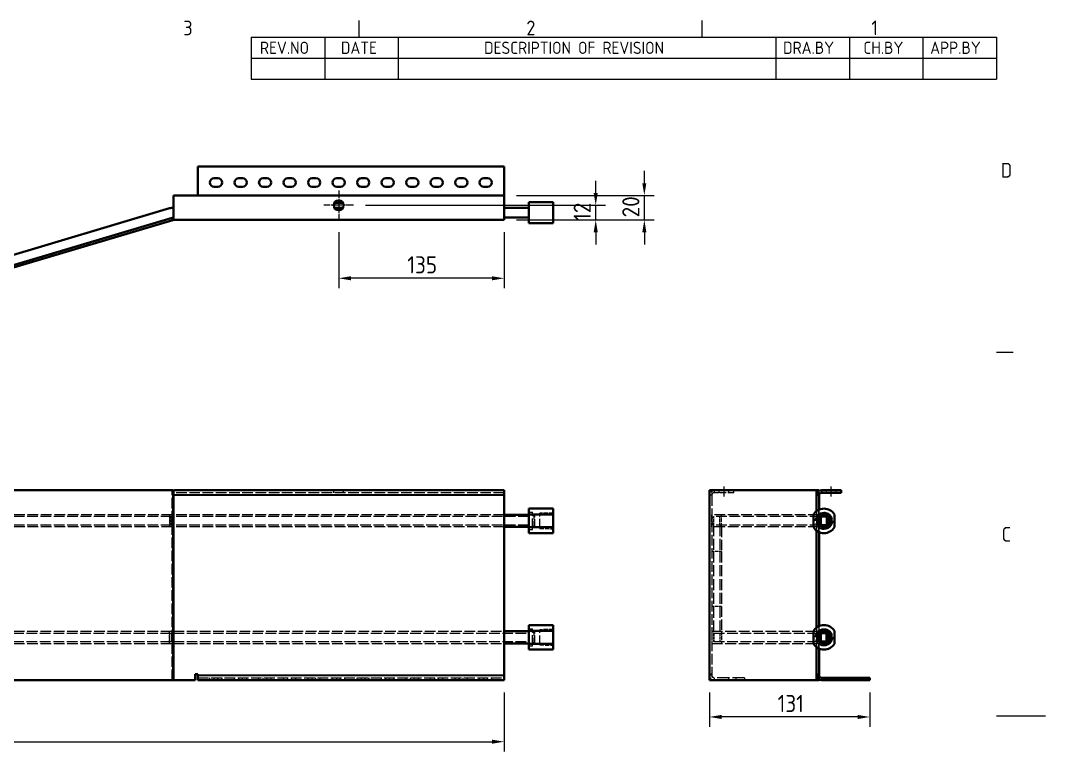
# Model space of a CAD drawing. Header units: millimetres. Extents: x 0 to 1680, y 0 to 1188.
# Drawn here: x 844 to 1680, y 565 to 1162 of the extents above; entities that cross this region are included whole.
import ezdxf

# ---------------------------------------------------------------- set-up
doc = ezdxf.new("R2010")
doc.units = ezdxf.units.MM
doc.header["$LTSCALE"] = 4
doc.linetypes.add('CHAIN', pattern=[0.3543, 0.2362, -0.0295, 0.0591, -0.0295])
doc.linetypes.add('DASHED', pattern=[0.2067, 0.1654, -0.0413])
doc.layers.get('0').update_dxf_attribs({"color": 3, "lineweight": 25})
for name, color, linetype, lineweight in [('가려진 것(ISO)', 2, 'DASHED', 18), ('가려진 좁은 것(ISO)', 2, 'DASHED', 18), ('가시적인 것(ISO)', 3, 'Continuous', 40), ('가시적인 좁은 것(ISO)', 3, 'Continuous', 35), ('경계(ISO)', 7, 'Continuous', 25), ('기호(ISO)', 5, 'Continuous', 25), ('중심 표식(ISO)', 1, 'Continuous', 25), ('중심선(ISO)', 1, 'Continuous', 25), ('치수(ISO)', 2, 'Continuous', 25)]:
    doc.layers.add(name, color=color, linetype=linetype, lineweight=lineweight)
doc.styles.add('ISO ProportionalPSTEK', font='isocp.shx')
doc.styles.add('문자 텍스트_PSTEK_POSCO', font='isocp.shx')
doc.styles.add('치수 텍스트_PSTEK_POSCO', font='isocp.shx')
doc.dimstyles.new('치수_PSTEK_POSCO', dxfattribs={"dimscale": 4, "dimtxt": 3.5, "dimasz": 2.5, "dimexe": 2, "dimexo": 2.5, "dimgap": 1, "dimtad": 1, "dimrnd": 1e-08, "dimdsep": 46, "dimtxsty": '치수 텍스트_PSTEK_POSCO', "dimcen": 0.09, "dimdle": 10, "dimclrd": 7, "dimclre": 7, "dimclrt": 2, "dimadec": 1, "dimazin": 2, "dimtfac": 1, "dimtmove": 0, "dimatfit": 3, "dimfxl": 0, "dimtolj": 1, "dimlwd": -1, "dimlwe": -1, "dimarcsym": 0})

# ---------------------------------------------------------------- blocks, each defined once
blk = doc.blocks.new('경계 Default Border')
at = {"layer": '경계(ISO)'}
for p, q in [((280, 287), (280, 290.4)), ((350, 287), (350, 290.4)), ((410, 222.75), (413.4, 222.75))]:
    blk.add_line(p, q, dxfattribs=at)
at = {"layer": '경계(ISO)', "flags": 128}
blk.add_lwpolyline([(420, 148.5), (410, 148.5)], dxfattribs=at)
at = {"layer": '경계(ISO)', "color": 2, "char_height": 3, "attachment_point": 7, "style": '문자 텍스트_PSTEK_POSCO'}
for s, insert in [('3', (244.17, 287.37)), ('2', (314.13, 287.37)), ('1', (384.49, 287.4)), ('D', (410.88, 258.35)), ('C', (411.04, 184.1))]:
    blk.add_mtext(s, dxfattribs=dict(at, insert=insert))
blk = doc.blocks.new('리비전 내역')
at = {"layer": '기호(ISO)'}
for p, q in [((258, 287), (410, 287)), ((258, 287), (258, 282.72)), ((273, 287), (273, 282.72)), ((288, 287), (288, 282.72)), ((365, 287), (365, 282.72)), ((380, 287), (380, 282.72)), ((395, 287), (395, 282.72)), ((410, 287), (410, 282.72)), ((258, 282.72), (410, 282.72)), ((258, 282.72), (258, 278.44)), ((273, 282.72), (273, 278.44)), ((288, 282.72), (288, 278.44)), ((365, 282.72), (365, 278.44)), ((380, 282.72), (380, 278.44)), ((395, 282.72), (395, 278.44)), ((410, 282.72), (410, 278.44)), ((258, 278.44), (410, 278.44))]:
    blk.add_line(p, q, dxfattribs=at)
at = {"layer": '기호(ISO)', "color": 2, "char_height": 2.5, "attachment_point": 7, "style": 'ISO ProportionalPSTEK'}
for s, insert in [('REV.NO', (259.79, 283.58)), ('DATE', (276.31, 283.58)), ('DESCRIPTION OF REVISION', (305.51, 283.58)), ('DRA.BY', (366.48, 283.58)), ('CH.BY', (382.86, 283.58)), ('APP.BY', (396.48, 283.58))]:
    blk.add_mtext(s, dxfattribs=dict(at, insert=insert))
blk = doc.blocks.new('*D22')
at = {"layer": 'Defpoints', "color": 0}
for p in [(254.5, 623.36), (1238.4, 623.36), (1238.4, 573.18)]:
    blk.add_point(p, dxfattribs=at)
at = {"layer": '치수(ISO)', "color": 7}
for p, q in [((254.5, 613.36), (254.5, 565.18)), ((1238.4, 613.36), (1238.4, 565.18)), ((264.5, 573.18), (1228.4, 573.18))]:
    blk.add_line(p, q, dxfattribs=at)
for points in [[(264.5, 574.85), (264.5, 571.52), (254.5, 573.18)], [(1228.4, 574.85), (1228.4, 571.52), (1238.4, 573.18)]]:
    blk.add_solid(points, dxfattribs=at)
at = {"layer": '치수(ISO)', "color": 2, "insert": (726.06, 584.18), "char_height": 14, "attachment_point": 4, "style": '치수 텍스트_PSTEK_POSCO'}
blk.add_mtext('\\A1;983.9', dxfattribs=at)
blk = doc.blocks.new('*D24')
at = {"layer": 'Defpoints', "color": 0}
for p in [(1405.79, 623.36), (1536.79, 623.36), (1405.79, 593.36)]:
    blk.add_point(p, dxfattribs=at)
at = {"layer": '치수(ISO)', "color": 7}
for p, q in [((1405.79, 613.36), (1405.79, 585.36)), ((1536.79, 613.36), (1536.79, 585.36)), ((1526.79, 593.36), (1415.79, 593.36))]:
    blk.add_line(p, q, dxfattribs=at)
for points in [[(1415.79, 595.03), (1415.79, 591.69), (1405.79, 593.36)], [(1526.79, 595.03), (1526.79, 591.69), (1536.79, 593.36)]]:
    blk.add_solid(points, dxfattribs=at)
at = {"layer": '치수(ISO)', "color": 2, "insert": (1461.49, 604.36), "char_height": 14, "attachment_point": 4, "style": '치수 텍스트_PSTEK_POSCO'}
blk.add_mtext('\\A1;131', dxfattribs=at)
blk = doc.blocks.new('*D29')
at = {"layer": 'Defpoints', "color": 0}
for p in [(1115.4, 1010.85), (1313.1, 1010.85), (1238.4, 998.85)]:
    blk.add_point(p, dxfattribs=at)
at = {"layer": '치수(ISO)', "color": 7}
for p, q in [((1313.1, 1020.85), (1313.1, 1030.85)), ((1125.4, 1010.85), (1321.1, 1010.85)), ((1313.1, 998.85), (1313.1, 1010.85)), ((1248.4, 998.85), (1321.1, 998.85)), ((1313.1, 988.85), (1313.1, 978.85))]:
    blk.add_line(p, q, dxfattribs=at)
for points in [[(1311.43, 1020.85), (1314.76, 1020.85), (1313.1, 1010.85)], [(1311.43, 988.85), (1314.76, 988.85), (1313.1, 998.85)]]:
    blk.add_solid(points, dxfattribs=at)
at = {"layer": '치수(ISO)', "color": 2, "insert": (1302.09, 998.13), "char_height": 14, "attachment_point": 4, "rotation": 90, "style": '치수 텍스트_PSTEK_POSCO'}
blk.add_mtext('\\A1;12', dxfattribs=at)
blk = doc.blocks.new('*D30')
at = {"layer": 'Defpoints', "color": 0}
for p in [(1238.4, 1018.85), (1352.75, 1018.85), (1238.4, 998.85)]:
    blk.add_point(p, dxfattribs=at)
at = {"layer": '치수(ISO)', "color": 7}
for p, q in [((1352.75, 1028.85), (1352.75, 1038.85)), ((1248.4, 1018.85), (1360.75, 1018.85)), ((1352.75, 998.85), (1352.75, 1018.85)), ((1248.4, 998.85), (1360.75, 998.85)), ((1352.75, 988.85), (1352.75, 978.85))]:
    blk.add_line(p, q, dxfattribs=at)
for points in [[(1351.08, 1028.85), (1354.41, 1028.85), (1352.75, 1018.85)], [(1351.08, 988.85), (1354.41, 988.85), (1352.75, 998.85)]]:
    blk.add_solid(points, dxfattribs=at)
at = {"layer": '치수(ISO)', "color": 2, "insert": (1341.75, 1000.97), "char_height": 14, "attachment_point": 4, "rotation": 90, "style": '치수 텍스트_PSTEK_POSCO'}
blk.add_mtext('\\A1;20', dxfattribs=at)
blk = doc.blocks.new('*D47')
at = {"layer": 'Defpoints', "color": 0}
for p in [(1103.4, 998.85), (1238.4, 998.85), (1103.4, 951.27)]:
    blk.add_point(p, dxfattribs=at)
at = {"layer": '치수(ISO)', "color": 7}
for p, q in [((1103.4, 988.85), (1103.4, 943.27)), ((1238.4, 988.85), (1238.4, 943.27)), ((1228.4, 951.27), (1113.4, 951.27))]:
    blk.add_line(p, q, dxfattribs=at)
for points in [[(1113.4, 952.94), (1113.4, 949.6), (1103.4, 951.27)], [(1228.4, 952.94), (1228.4, 949.6), (1238.4, 951.27)]]:
    blk.add_solid(points, dxfattribs=at)
at = {"layer": '치수(ISO)', "color": 2, "insert": (1159.41, 962.27), "char_height": 14, "attachment_point": 4, "style": '치수 텍스트_PSTEK_POSCO'}
blk.add_mtext('\\A1;135', dxfattribs=at)

msp = doc.modelspace()

# ---------------------------------------------------------------- linework, layer by layer
at = {"layer": '가려진 것(ISO)', "ltscale": 1.904597}
for p, q in [((967.552, 774.36), (967.552, 778.36)), ((1407.875, 778.36), (1407.875, 774.36)), ((1263.402, 758.61), (1267.402, 758.61)), ((1263.402, 748.11), (1267.402, 748.11)), ((1263.402, 663.61), (1267.402, 663.61)), ((1263.402, 653.11), (1267.402, 653.11))]:
    msp.add_line(p, q, dxfattribs=at)
at = {"layer": '가려진 것(ISO)', "ltscale": 0.952248}
for p, q in [((1099.402, 776.36), (1099.402, 778.36)), ((1107.402, 776.36), (1107.402, 778.36)), ((1413.791, 776.36), (1413.791, 778.36)), ((1421.791, 776.36), (1421.791, 778.36)), ((1425.791, 776.36), (1425.791, 778.36)), ((1501.291, 776.36), (1501.291, 778.36)), ((1509.291, 776.36), (1509.291, 778.36)), ((967.552, 774.36), (968.123, 774.36)), ((1407.875, 774.36), (1405.958, 774.36)), ((1407.791, 628.36), (1405.791, 628.36)), ((1495.291, 628.36), (1493.291, 628.36)), ((998.402, 623.36), (998.402, 625.36)), ((1008.402, 623.36), (1008.402, 625.36)), ((1018.402, 623.36), (1018.402, 625.36)), ((1028.402, 623.36), (1028.402, 625.36)), ((1038.402, 623.36), (1038.402, 625.36)), ((1048.402, 623.36), (1048.402, 625.36)), ((1058.402, 623.36), (1058.402, 625.36)), ((1068.402, 623.36), (1068.402, 625.36)), ((1078.402, 623.36), (1078.402, 625.36)), ((1088.402, 623.36), (1088.402, 625.36)), ((1098.402, 623.36), (1098.402, 625.36)), ((1108.402, 623.36), (1108.402, 625.36)), ((1118.402, 623.36), (1118.402, 625.36)), ((1128.402, 623.36), (1128.402, 625.36)), ((1138.402, 623.36), (1138.402, 625.36)), ((1148.402, 623.36), (1148.402, 625.36)), ((1158.402, 623.36), (1158.402, 625.36)), ((1168.402, 623.36), (1168.402, 625.36)), ((1178.402, 623.36), (1178.402, 625.36)), ((1188.402, 623.36), (1188.402, 625.36)), ((1198.402, 623.36), (1198.402, 625.36)), ((1208.402, 623.36), (1208.402, 625.36)), ((1218.402, 623.36), (1218.402, 625.36)), ((1228.402, 623.36), (1228.402, 625.36)), ((1421.541, 623.36), (1421.541, 625.36)), ((1427.541, 623.36), (1427.541, 625.36)), ((1434.541, 625.36), (1434.541, 623.36)), ((1500.291, 623.36), (1500.291, 625.36)), ((1507.291, 623.36), (1507.291, 625.36)), ((1520.291, 623.36), (1520.291, 625.36)), ((1527.291, 623.36), (1527.291, 625.36))]:
    msp.add_line(p, q, dxfattribs=at)
at = {"layer": '가려진 것(ISO)', "ltscale": 1.601089}
msp.add_line((1495.125, 774.36), (1495.125, 777.722), dxfattribs=at)
at = {"layer": '가려진 것(ISO)', "ltscale": 13.048311}
for p, q in [((1238.402, 776.36), (968.694, 776.36)), ((1238.402, 758.36), (968.694, 758.36)), ((1238.402, 748.36), (968.694, 748.36)), ((968.694, 663.36), (1238.402, 663.36)), ((968.694, 653.36), (1238.402, 653.36))]:
    msp.add_line(p, q, dxfattribs=at)
at = {"layer": '가려진 것(ISO)', "ltscale": 13.045131}
msp.add_line((1407.791, 774.36), (1407.791, 623.36), dxfattribs=at)
at = {"layer": '가려진 것(ISO)', "ltscale": 7.618686}
for p, q in [((1425.791, 776.36), (1409.791, 776.36)), ((1493.291, 761.36), (1493.291, 745.36)), ((1493.291, 666.36), (1493.291, 650.36))]:
    msp.add_line(p, q, dxfattribs=at)
at = {"layer": '가려진 것(ISO)', "ltscale": 1.983237}
for p, q in [((1495.291, 758.36), (1495.291, 762.525)), ((1495.291, 744.195), (1495.291, 748.36)), ((1495.291, 663.36), (1495.291, 667.525)), ((1495.291, 649.195), (1495.291, 653.36))]:
    msp.add_line(p, q, dxfattribs=at)
at = {"layer": '가려진 것(ISO)', "ltscale": 13.208176}
for p, q in [((967.124, 756.86), (674.062, 756.86)), ((967.552, 758.36), (674.49, 758.36)), ((1495.125, 758.36), (1407.875, 758.36)), ((1496.563, 756.86), (1409.312, 756.86)), ((967.124, 749.86), (674.062, 749.86)), ((967.552, 748.36), (674.49, 748.36)), ((1495.125, 748.36), (1407.875, 748.36)), ((1496.563, 749.86), (1409.312, 749.86)), ((674.062, 661.86), (967.124, 661.86)), ((674.49, 663.36), (967.552, 663.36)), ((1407.875, 663.36), (1495.125, 663.36)), ((1409.312, 661.86), (1496.563, 661.86)), ((674.062, 654.86), (967.124, 654.86)), ((674.49, 653.36), (967.552, 653.36)), ((1407.875, 653.36), (1495.125, 653.36)), ((1409.312, 654.86), (1496.563, 654.86))]:
    msp.add_line(p, q, dxfattribs=at)
at = {"layer": '가려진 것(ISO)', "ltscale": 0.757732}
for p, q in [((968.694, 756.86), (967.124, 756.86)), ((1496.791, 756.86), (1496.563, 756.86)), ((968.694, 749.86), (967.124, 749.86)), ((1496.791, 749.86), (1496.563, 749.86)), ((967.124, 661.86), (968.694, 661.86)), ((1496.563, 661.86), (1496.791, 661.86)), ((967.124, 654.86), (968.694, 654.86)), ((1496.563, 654.86), (1496.791, 654.86))]:
    msp.add_line(p, q, dxfattribs=at)
at = {"layer": '가려진 것(ISO)', "ltscale": 0.551051}
for p, q in [((968.694, 758.36), (967.552, 758.36)), ((1495.291, 758.36), (1495.125, 758.36)), ((968.694, 748.36), (967.552, 748.36)), ((1495.291, 748.36), (1495.125, 748.36)), ((967.552, 663.36), (968.694, 663.36)), ((1495.125, 663.36), (1495.291, 663.36)), ((967.552, 653.36), (968.694, 653.36)), ((1495.125, 653.36), (1495.291, 653.36))]:
    msp.add_line(p, q, dxfattribs=at)
at = {"layer": '가려진 것(ISO)', "ltscale": 12.977683}
for p, q in [((1258.402, 756.86), (968.694, 756.86)), ((1258.402, 749.86), (968.694, 749.86)), ((968.694, 661.86), (1258.402, 661.86)), ((968.694, 654.86), (1258.402, 654.86))]:
    msp.add_line(p, q, dxfattribs=at)
at = {"layer": '가려진 것(ISO)', "ltscale": 1.428422}
for p, q in [((1258.402, 760.36), (1261.402, 760.36)), ((1258.402, 746.36), (1261.402, 746.36)), ((1258.402, 665.36), (1261.402, 665.36)), ((1258.402, 651.36), (1261.402, 651.36))]:
    msp.add_line(p, q, dxfattribs=at)
at = {"layer": '가려진 것(ISO)', "ltscale": 13.298953}
for p, q in [((1261.402, 746.36), (1261.402, 760.36)), ((1261.402, 651.36), (1261.402, 665.36))]:
    msp.add_line(p, q, dxfattribs=at)
at = {"layer": '가려진 것(ISO)', "ltscale": 0.666134}
for p, q in [((1261.402, 757.61), (1262.801, 757.61)), ((1261.402, 749.11), (1262.801, 749.11)), ((1261.402, 662.61), (1262.801, 662.61)), ((1261.402, 654.11), (1262.801, 654.11))]:
    msp.add_line(p, q, dxfattribs=at)
at = {"layer": '가려진 것(ISO)', "ltscale": 0.555421}
for p, q in [((1262.801, 757.61), (1263.402, 758.61)), ((1262.801, 749.11), (1263.402, 748.11)), ((1262.801, 662.61), (1263.402, 663.61)), ((1262.801, 654.11), (1263.402, 653.11))]:
    msp.add_line(p, q, dxfattribs=at)
at = {"layer": '가려진 것(ISO)', "ltscale": 6.357667}
for p, q in [((1262.801, 749.11), (1262.801, 757.61)), ((1262.801, 654.11), (1262.801, 662.61))]:
    msp.add_line(p, q, dxfattribs=at)
at = {"layer": '가려진 것(ISO)', "ltscale": 9.974215}
for p, q in [((1263.402, 748.11), (1263.402, 758.61)), ((1263.402, 653.11), (1263.402, 663.61))]:
    msp.add_line(p, q, dxfattribs=at)
at = {"layer": '가려진 것(ISO)', "ltscale": 5.240373}
for p, q in [((1278.402, 759.854), (1267.402, 759.511)), ((1267.402, 758.654), (1278.402, 758.998)), ((1267.402, 748.065), (1278.402, 747.721)), ((1267.402, 747.209), (1278.402, 746.865)), ((1278.402, 664.854), (1267.402, 664.511)), ((1267.402, 663.654), (1278.402, 663.998)), ((1267.402, 653.065), (1278.402, 652.721)), ((1267.402, 652.209), (1278.402, 651.865))]:
    msp.add_line(p, q, dxfattribs=at)
at = {"layer": '가려진 것(ISO)', "ltscale": 11.685823}
for p, q in [((1267.402, 747.209), (1267.402, 759.511)), ((1267.402, 652.209), (1267.402, 664.511))]:
    msp.add_line(p, q, dxfattribs=at)
at = {"layer": '가려진 것(ISO)', "ltscale": 4.761642}
for p, q in [((1407.791, 748.36), (1407.791, 758.36)), ((1415.791, 748.36), (1415.791, 758.36)), ((1407.791, 663.36), (1407.791, 653.36)), ((1415.791, 663.36), (1415.791, 653.36))]:
    msp.add_line(p, q, dxfattribs=at)
at = {"layer": '가려진 것(ISO)', "ltscale": 0.275475}
for p, q in [((1407.791, 758.36), (1407.875, 758.36)), ((1407.791, 748.36), (1407.875, 748.36)), ((1407.875, 663.36), (1407.791, 663.36)), ((1407.875, 653.36), (1407.791, 653.36))]:
    msp.add_line(p, q, dxfattribs=at)
at = {"layer": '가려진 것(ISO)', "ltscale": 3.333119}
for p, q in [((1409.291, 749.86), (1409.291, 756.86)), ((1414.291, 749.86), (1414.291, 756.86)), ((1409.291, 661.86), (1409.291, 654.86)), ((1414.291, 661.86), (1414.291, 654.86))]:
    msp.add_line(p, q, dxfattribs=at)
at = {"layer": '가려진 것(ISO)', "ltscale": 0.068794}
for p, q in [((1409.291, 756.86), (1409.312, 756.86)), ((1409.291, 749.86), (1409.312, 749.86)), ((1409.312, 661.86), (1409.291, 661.86)), ((1409.312, 654.86), (1409.291, 654.86))]:
    msp.add_line(p, q, dxfattribs=at)
at = {"layer": '가려진 것(ISO)', "ltscale": 1.696918}
for p, q in [((1495.291, 758.36), (1495.291, 754.796)), ((1503.291, 754.796), (1503.291, 758.36)), ((1495.291, 751.924), (1495.291, 748.36)), ((1503.291, 748.36), (1503.291, 751.924)), ((1495.291, 663.36), (1495.291, 659.796)), ((1503.291, 659.796), (1503.291, 663.36)), ((1495.291, 656.924), (1495.291, 653.36)), ((1503.291, 653.36), (1503.291, 656.924))]:
    msp.add_line(p, q, dxfattribs=at)
at = {"layer": '가려진 것(ISO)', "ltscale": 3.809293}
for p, q in [((1503.291, 758.36), (1495.291, 758.36)), ((1495.291, 748.36), (1503.291, 748.36)), ((1503.291, 663.36), (1495.291, 663.36)), ((1495.291, 653.36), (1503.291, 653.36))]:
    msp.add_line(p, q, dxfattribs=at)
at = {"layer": '가려진 것(ISO)', "ltscale": 0.042321}
for p, q in [((1496.791, 756.86), (1496.881, 756.86)), ((1501.702, 756.86), (1501.791, 756.86)), ((1496.881, 749.86), (1496.791, 749.86)), ((1501.791, 749.86), (1501.702, 749.86)), ((1496.791, 661.86), (1496.881, 661.86)), ((1501.702, 661.86), (1501.791, 661.86)), ((1496.881, 654.86), (1496.791, 654.86)), ((1501.791, 654.86), (1501.702, 654.86))]:
    msp.add_line(p, q, dxfattribs=at)
at = {"layer": '가려진 것(ISO)', "ltscale": 0.029931}
for p, q in [((1496.791, 756.797), (1496.791, 756.86)), ((1501.791, 756.86), (1501.791, 756.797)), ((1496.791, 749.86), (1496.791, 749.923)), ((1501.791, 749.923), (1501.791, 749.86)), ((1496.791, 661.797), (1496.791, 661.86)), ((1501.791, 661.86), (1501.791, 661.797)), ((1496.791, 654.86), (1496.791, 654.923)), ((1501.791, 654.923), (1501.791, 654.86))]:
    msp.add_line(p, q, dxfattribs=at)
at = {"layer": '가려진 것(ISO)', "ltscale": 13.615595}
for p, q in [((1409.291, 749.86), (1409.291, 728.36)), ((1414.291, 749.86), (1414.291, 728.36)), ((1409.291, 683.36), (1409.291, 661.86)), ((1414.291, 683.36), (1414.291, 661.86))]:
    msp.add_line(p, q, dxfattribs=at)
at = {"layer": '가려진 것(ISO)', "ltscale": 12.665669}
for p, q in [((1415.791, 748.36), (1415.791, 728.36)), ((1415.791, 683.36), (1415.791, 663.36))]:
    msp.add_line(p, q, dxfattribs=at)
at = {"layer": '가려진 것(ISO)', "ltscale": 13.606676}
for p, q in [((1409.291, 728.36), (1409.291, 683.36)), ((1414.291, 728.36), (1414.291, 683.36)), ((1415.791, 728.36), (1415.791, 683.36))]:
    msp.add_line(p, q, dxfattribs=at)
at = {"layer": '가려진 것(ISO)', "ltscale": 1.649416}
msp.add_line((1495.291, 627.36), (1495.291, 623.896), dxfattribs=at)
at = {"layer": '가려진 것(ISO)', "ltscale": 13.146547}
msp.add_line((988.402, 625.36), (1238.402, 625.36), dxfattribs=at)
at = {"layer": '가려진 것(ISO)', "ltscale": 14.967344}
msp.add_line((1434.541, 625.36), (1409.791, 625.36), dxfattribs=at)
at = {"layer": '가려진 것(ISO)', "ltscale": 13.298953}
for centre in [(1499.291, 753.36), (1499.291, 658.36)]:
    msp.add_circle(centre, 7, dxfattribs=at)
at = {"layer": '가려진 것(ISO)', "ltscale": 2.44064}
msp.add_arc((1409.791, 774.36), 4, 90, 163.420662, dxfattribs=at)
at = {"layer": '가려진 것(ISO)', "ltscale": 1.495845}
for centre, start, end in [((1409.791, 774.36), 90, 180), ((1409.791, 627.36), 180, 270)]:
    msp.add_arc(centre, 2, start, end, dxfattribs=at)
at = {"layer": '가려진 것(ISO)', "ltscale": 2.991791}
msp.add_arc((1409.791, 627.36), 4, 180, 270, dxfattribs=at)
at = {"layer": '가려진 좁은 것(ISO)', "ltscale": 0.952248}
for p, q in [((1409.791, 778.36), (1409.791, 776.36)), ((1407.791, 627.36), (1405.791, 627.36)), ((1001.902, 623.36), (1001.902, 625.36)), ((1004.902, 623.36), (1004.902, 625.36)), ((1021.902, 623.36), (1021.902, 625.36)), ((1024.902, 623.36), (1024.902, 625.36)), ((1041.902, 623.36), (1041.902, 625.36)), ((1044.902, 623.36), (1044.902, 625.36)), ((1061.902, 623.36), (1061.902, 625.36)), ((1064.902, 623.36), (1064.902, 625.36)), ((1081.902, 623.36), (1081.902, 625.36)), ((1084.902, 623.36), (1084.902, 625.36)), ((1101.902, 623.36), (1101.902, 625.36)), ((1104.902, 623.36), (1104.902, 625.36)), ((1121.902, 623.36), (1121.902, 625.36)), ((1124.902, 623.36), (1124.902, 625.36)), ((1141.902, 623.36), (1141.902, 625.36)), ((1144.902, 623.36), (1144.902, 625.36)), ((1161.902, 623.36), (1161.902, 625.36)), ((1164.902, 623.36), (1164.902, 625.36)), ((1181.902, 623.36), (1181.902, 625.36)), ((1184.902, 623.36), (1184.902, 625.36)), ((1201.902, 623.36), (1201.902, 625.36)), ((1204.902, 623.36), (1204.902, 625.36)), ((1221.902, 623.36), (1221.902, 625.36)), ((1224.902, 623.36), (1224.902, 625.36)), ((1409.791, 625.36), (1409.791, 623.36))]:
    msp.add_line(p, q, dxfattribs=at)
at = {"layer": '가려진 좁은 것(ISO)', "ltscale": 13.045131}
for p, q in [((967.552, 623.36), (967.552, 774.36)), ((1407.875, 774.36), (1407.875, 623.36)), ((1495.125, 623.36), (1495.125, 774.36))]:
    msp.add_line(p, q, dxfattribs=at)
at = {"layer": '가려진 좁은 것(ISO)', "ltscale": 7.558648}
for p, q in [((1493.208, 761.297), (1493.208, 745.423)), ((1493.208, 666.297), (1493.208, 650.423))]:
    msp.add_line(p, q, dxfattribs=at)
at = {"layer": '가려진 좁은 것(ISO)', "ltscale": 4.761642}
for p, q in [((965.27, 758.36), (965.27, 748.36)), ((967.552, 748.36), (967.552, 758.36)), ((1407.875, 748.36), (1407.875, 758.36)), ((1495.125, 748.36), (1495.125, 758.36)), ((1502.793, 758.36), (1502.793, 748.36)), ((965.27, 653.36), (965.27, 663.36)), ((967.552, 663.36), (967.552, 653.36)), ((1407.875, 663.36), (1407.875, 653.36)), ((1495.125, 663.36), (1495.125, 653.36)), ((1502.793, 653.36), (1502.793, 663.36))]:
    msp.add_line(p, q, dxfattribs=at)
at = {"layer": '가려진 좁은 것(ISO)', "ltscale": 3.333119}
for p, q in [((965.698, 756.86), (965.698, 749.86)), ((967.124, 749.86), (967.124, 756.86)), ((1409.312, 749.86), (1409.312, 756.86)), ((1496.563, 749.86), (1496.563, 756.86)), ((965.698, 654.86), (965.698, 661.86)), ((967.124, 661.86), (967.124, 654.86)), ((1409.312, 661.86), (1409.312, 654.86)), ((1496.563, 661.86), (1496.563, 654.86))]:
    msp.add_line(p, q, dxfattribs=at)
at = {"layer": '가려진 좁은 것(ISO)', "ltscale": 3.809293}
for p, q in [((1415.791, 728.36), (1407.791, 728.36)), ((1415.791, 683.36), (1407.791, 683.36))]:
    msp.add_line(p, q, dxfattribs=at)
at = {"layer": '가시적인 것(ISO)'}
for p, q in [((988.402, 1042.351), (988.402, 1018.851)), ((1238.402, 1042.351), (988.402, 1042.351)), ((1238.402, 1042.351), (1238.402, 1018.851)), ((1001.902, 1032.851), (1004.902, 1032.851)), ((1021.902, 1032.851), (1024.902, 1032.851)), ((1041.902, 1032.851), (1044.902, 1032.851)), ((1061.902, 1032.851), (1064.902, 1032.851)), ((1081.902, 1032.851), (1084.902, 1032.851)), ((1101.902, 1032.851), (1104.902, 1032.851)), ((1121.902, 1032.851), (1124.902, 1032.851)), ((1141.902, 1032.851), (1144.902, 1032.851)), ((1161.902, 1032.851), (1164.902, 1032.851)), ((1181.902, 1032.851), (1184.902, 1032.851)), ((1201.902, 1032.851), (1204.902, 1032.851)), ((1221.902, 1032.851), (1224.902, 1032.851)), ((1004.902, 1025.851), (1001.902, 1025.851)), ((1024.902, 1025.851), (1021.902, 1025.851)), ((1044.902, 1025.851), (1041.902, 1025.851)), ((1064.902, 1025.851), (1061.902, 1025.851)), ((1084.902, 1025.851), (1081.902, 1025.851)), ((1104.902, 1025.851), (1101.902, 1025.851)), ((1124.902, 1025.851), (1121.902, 1025.851)), ((1144.902, 1025.851), (1141.902, 1025.851)), ((1164.902, 1025.851), (1161.902, 1025.851)), ((1184.902, 1025.851), (1181.902, 1025.851)), ((1204.902, 1025.851), (1201.902, 1025.851)), ((1224.902, 1025.851), (1221.902, 1025.851)), ((968.694, 1002.851), (968.694, 1018.851)), ((968.694, 1018.851), (1238.402, 1018.851)), ((1101.902, 1012.851), (1104.902, 1012.851)), ((1238.402, 1018.851), (1238.402, 1002.851)), ((1258.402, 1013.351), (1278.402, 1013.351)), ((1258.402, 996.351), (1258.402, 1013.351)), ((1278.402, 996.351), (1278.402, 1013.351)), ((965.27, 1008.352), (673.92, 921.611)), ((1106.866, 1008.851), (1099.938, 1008.851)), ((1258.402, 1008.851), (1238.402, 1008.851)), ((967.552, 1000.684), (674.49, 913.434)), ((675.061, 911.517), (968.123, 998.767)), ((967.552, 1000.684), (968.123, 998.767)), ((968.694, 1002.851), (968.694, 998.851)), ((1238.402, 998.851), (968.694, 998.851)), ((1238.402, 998.851), (1238.402, 1002.851)), ((1258.402, 1000.851), (1238.402, 1000.851)), ((1258.402, 996.351), (1278.402, 996.351)), ((675.061, 778.36), (968.123, 778.36)), ((968.123, 778.36), (968.123, 774.36)), ((968.694, 778.36), (1238.402, 778.36)), ((968.694, 778.36), (968.694, 774.36)), ((1238.402, 774.36), (1238.402, 778.36)), ((1405.958, 774.36), (1405.958, 778.36)), ((1405.958, 778.36), (1493.208, 778.36)), ((1495.125, 778.36), (1493.208, 778.36)), ((1493.208, 778.36), (1493.208, 774.36)), ((1495.125, 777.722), (1495.125, 778.36)), ((1513.291, 778.36), (1497.291, 778.36)), ((1513.291, 776.36), (1513.291, 778.36)), ((968.694, 774.36), (968.123, 774.36)), ((1238.402, 774.36), (1238.402, 627.36)), ((1405.791, 774.36), (1405.958, 774.36)), ((1405.791, 623.36), (1405.791, 774.36)), ((1493.291, 774.36), (1493.208, 774.36)), ((1493.291, 774.36), (1493.291, 761.36)), ((1495.291, 762.525), (1495.291, 774.36)), ((1513.291, 776.36), (1497.291, 776.36)), ((1258.402, 758.627), (1258.402, 763.36)), ((1258.402, 763.36), (1278.402, 763.36)), ((1278.402, 758.627), (1278.402, 763.36)), ((1258.402, 758.36), (1238.402, 758.36)), ((1258.402, 758.627), (1278.402, 758.627)), ((1258.402, 758.627), (1258.402, 748.092)), ((1278.402, 758.627), (1278.402, 748.092)), ((1490.791, 758.627), (1490.791, 748.092)), ((1495.291, 754.796), (1495.291, 751.924)), ((1496.791, 749.923), (1496.791, 756.797)), ((1496.881, 756.86), (1501.702, 756.86)), ((1501.791, 756.797), (1501.791, 749.923)), ((1503.291, 751.924), (1503.291, 754.796)), ((1507.791, 748.092), (1507.791, 758.627)), ((1258.402, 748.36), (1238.402, 748.36)), ((1258.402, 748.092), (1278.402, 748.092)), ((1258.402, 743.36), (1258.402, 748.092)), ((1278.402, 743.36), (1278.402, 748.092)), ((1493.291, 745.36), (1493.291, 666.36)), ((1495.291, 667.525), (1495.291, 744.195)), ((1501.702, 749.86), (1496.881, 749.86)), ((1258.402, 743.36), (1278.402, 743.36)), ((1238.402, 663.36), (1258.402, 663.36)), ((1258.402, 663.627), (1258.402, 668.36)), ((1258.402, 668.36), (1278.402, 668.36)), ((1258.402, 663.627), (1278.402, 663.627)), ((1258.402, 663.627), (1258.402, 653.092)), ((1278.402, 663.627), (1278.402, 668.36)), ((1278.402, 663.627), (1278.402, 653.092)), ((1490.791, 663.627), (1490.791, 653.092)), ((1496.791, 654.923), (1496.791, 661.797)), ((1496.881, 661.86), (1501.702, 661.86)), ((1501.791, 661.797), (1501.791, 654.923)), ((1507.791, 653.092), (1507.791, 663.627)), ((1238.402, 653.36), (1258.402, 653.36)), ((1258.402, 653.092), (1278.402, 653.092)), ((1258.402, 648.36), (1258.402, 653.092)), ((1278.402, 648.36), (1278.402, 653.092)), ((1495.291, 659.796), (1495.291, 656.924)), ((1501.702, 654.86), (1496.881, 654.86)), ((1503.291, 656.924), (1503.291, 659.796)), ((1258.402, 648.36), (1278.402, 648.36)), ((1493.291, 650.36), (1493.291, 627.36)), ((1495.291, 627.36), (1495.291, 649.195)), ((986.402, 623.36), (986.402, 628.36)), ((986.402, 628.36), (988.402, 628.36)), ((988.402, 628.36), (988.402, 627.36)), ((988.402, 627.36), (988.402, 623.36)), ((1238.402, 623.36), (1238.402, 627.36)), ((1493.291, 623.36), (1493.291, 627.36)), ((968.123, 623.36), (675.061, 623.36)), ((968.694, 623.36), (968.123, 623.36)), ((986.402, 623.36), (968.694, 623.36)), ((1238.402, 623.36), (988.402, 623.36)), ((1405.958, 623.36), (1405.791, 623.36)), ((1493.208, 623.36), (1405.958, 623.36)), ((1493.291, 623.36), (1493.208, 623.36)), ((1495.291, 623.36), (1493.291, 623.36)), ((1495.291, 623.896), (1495.291, 623.36)), ((1536.791, 625.36), (1497.291, 625.36)), ((1497.291, 623.36), (1536.791, 623.36)), ((1536.791, 625.36), (1536.791, 623.36))]:
    msp.add_line(p, q, dxfattribs=at)
for centre, radius in [((1103.402, 1010.851), 4), ((1499.291, 753.36), 5.638), ((1499.291, 753.36), 5.295), ((1499.291, 753.36), 5.25), ((1499.291, 753.36), 4.25), ((1499.291, 658.36), 5.638), ((1499.291, 658.36), 5.295), ((1499.291, 658.36), 5.25), ((1499.291, 658.36), 4.25)]:
    msp.add_circle(centre, radius, dxfattribs=at)
for centre, radius, start, end in [((1001.902, 1029.351), 3.5, 90, 270), ((1004.902, 1029.351), 3.5, 270, 90), ((1021.902, 1029.351), 3.5, 90, 270), ((1024.902, 1029.351), 3.5, 270, 90), ((1041.902, 1029.351), 3.5, 90, 270), ((1044.902, 1029.351), 3.5, 270, 90), ((1061.902, 1029.351), 3.5, 90, 270), ((1064.902, 1029.351), 3.5, 270, 90), ((1081.902, 1029.351), 3.5, 90, 270), ((1084.902, 1029.351), 3.5, 270, 90), ((1101.902, 1029.351), 3.5, 90, 270), ((1104.902, 1029.351), 3.5, 270, 90), ((1121.902, 1029.351), 3.5, 90, 270), ((1124.902, 1029.351), 3.5, 270, 90), ((1141.902, 1029.351), 3.5, 90, 270), ((1144.902, 1029.351), 3.5, 270, 90), ((1161.902, 1029.351), 3.5, 90, 270), ((1164.902, 1029.351), 3.5, 270, 90), ((1181.902, 1029.351), 3.5, 90, 270), ((1184.902, 1029.351), 3.5, 270, 90), ((1201.902, 1029.351), 3.5, 90, 270), ((1204.902, 1029.351), 3.5, 270, 90), ((1221.902, 1029.351), 3.5, 90, 270), ((1224.902, 1029.351), 3.5, 270, 90), ((1101.902, 1009.351), 3.5, 90, 132.104894), ((1104.902, 1009.351), 3.5, 47.895106, 90), ((968.694, 996.851), 12, 90, 106.579338), ((968.694, 996.851), 4, 90, 106.579338), ((968.694, 996.851), 2, 90, 106.579338), ((1497.291, 774.36), 4, 90, 180), ((1409.791, 774.36), 4, 163.420662, 180), ((1497.291, 774.36), 2, 90, 180), ((1499.291, 753.36), 10, 31.788331, 148.211669), ((1499.291, 753.36), 10, 211.788331, 328.211669), ((1499.291, 658.36), 10, 31.788331, 148.211669), ((1499.291, 658.36), 10, 211.788331, 328.211669), ((1497.291, 627.36), 4, 180, 270), ((1497.291, 627.36), 2, 180, 270)]:
    msp.add_arc(centre, radius, start, end, dxfattribs=at)
at = {"layer": '가시적인 좁은 것(ISO)'}
for p, q in [((1497.291, 778.36), (1497.291, 776.36)), ((968.123, 774.36), (968.123, 623.36)), ((1238.402, 774.36), (968.694, 774.36)), ((968.694, 774.36), (968.694, 623.36)), ((1405.958, 623.36), (1405.958, 774.36)), ((1493.208, 774.36), (1493.208, 761.297)), ((1495.291, 774.36), (1493.291, 774.36)), ((1501.355, 756.86), (1501.355, 749.86)), ((1493.208, 745.423), (1493.208, 666.297)), ((1501.355, 654.86), (1501.355, 661.86)), ((1493.208, 650.423), (1493.208, 623.36)), ((988.402, 627.36), (1238.402, 627.36)), ((1493.291, 627.36), (1495.291, 627.36)), ((1497.291, 625.36), (1497.291, 623.36))]:
    msp.add_line(p, q, dxfattribs=at)
for centre in [(1499.291, 753.36), (1499.291, 658.36)]:
    msp.add_arc(centre, 6.495, 260, 170, dxfattribs=at)
at = {"layer": '중심 표식(ISO)', "linetype": 'CHAIN', "ltscale": 6.667144}
for p, q in [((1103.402, 1022.851), (1103.402, 998.851)), ((1115.402, 1010.851), (1091.402, 1010.851))]:
    msp.add_line(p, q, dxfattribs=at)
at = {"layer": '중심선(ISO)', "linetype": 'CHAIN', "ltscale": 2.222315}
for p, q in [((1417.791, 773.36), (1417.791, 781.36)), ((1505.291, 773.36), (1505.291, 781.36))]:
    msp.add_line(p, q, dxfattribs=at)

# ---------------------------------------------------------------- block references
at = {"xscale": 4, "yscale": 4, "zscale": 4}
msp.add_blockref('경계 Default Border', (0, 0), dxfattribs=at)
at = {"layer": '기호(ISO)', "xscale": 4, "yscale": 4, "zscale": 4}
msp.add_blockref('리비전 내역', (0, 0), dxfattribs=at)

# ---------------------------------------------------------------- dimensions: what is measured, and where the dimension line sits
at = {"layer": '치수(ISO)', "color": 7}
for base, p1, p2, angle, override, picture, middle in [((1352.747, 1018.851), (1238.402, 998.851), (1238.402, 1018.851), 90, {"dimdec": 2, "dimtp": 0, "dimtm": 0, "dimtdec": 2, "dimtofl": 1, "dimatfit": 1}, '*D30', (1352.747, 1008.851)), ((1313.096, 1010.851), (1238.402, 998.851), (1115.402, 1010.851), 90, {"dimdec": 2, "dimtp": 0, "dimtm": 0, "dimtdec": 2, "dimtofl": 1, "dimatfit": 1}, '*D29', (1313.096, 1004.851)), ((1103.402, 951.268), (1238.402, 998.851), (1103.402, 998.851), 180, {"dimdec": 2, "dimtp": 0, "dimtm": 0, "dimtdec": 2, "dimtofl": 0, "dimatfit": 1}, '*D47', (1170.902, 951.268)), ((1238.402, 573.183), (254.502, 623.36), (1238.402, 623.36), 180, {"dimdec": 2, "dimtp": 0, "dimtm": 0, "dimtdec": 2, "dimtofl": 0, "dimatfit": 1}, '*D22', (746.452, 573.183))]:
    dim = msp.add_linear_dim(base=base, p1=p1, p2=p2, angle=angle, dimstyle='치수_PSTEK_POSCO', override=override, dxfattribs=at)
    dim.commit()
    dim.dimension.update_dxf_attribs({"geometry": picture, "text_midpoint": middle, "dimtype": 160})
dim = msp.add_linear_dim(base=(1405.791, 593.36), p1=(1536.791, 623.36), p2=(1405.791, 623.36), dimstyle='치수_PSTEK_POSCO', override={"dimdec": 2, "dimtp": 0, "dimtm": 0, "dimtdec": 2, "dimtofl": 0, "dimatfit": 1}, dxfattribs=at)
dim.commit()
dim.dimension.update_dxf_attribs({"geometry": '*D24', "text_midpoint": (1471.291, 593.36), "dimtype": 160})

doc.saveas('drawing.dxf')
